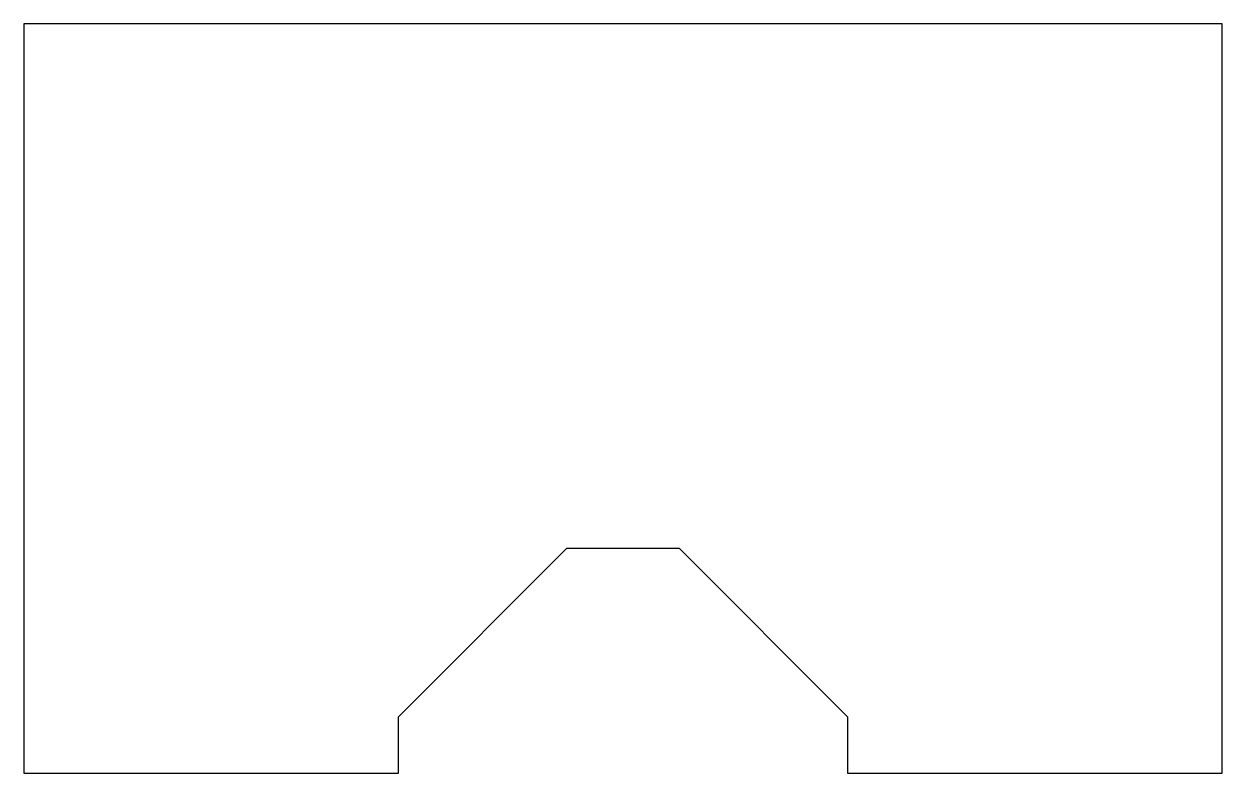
# Model space of a CAD drawing. Header units: inches. Extents: x 0 to 16, y 0 to 10.
import ezdxf

# ---------------------------------------------------------------- set-up
doc = ezdxf.new("R2010")
doc.units = ezdxf.units.IN
doc.header["$MEASUREMENT"] = 0
doc.layers.add('CUT', color=7, linetype='Continuous')

msp = doc.modelspace()

# ---------------------------------------------------------------- linework, layer by layer
at = {"layer": 'CUT'}
for p, q in [((16, 10), (0, 10)), ((0, 10), (0, 0)), ((16, 0), (16, 10)), ((5, 0.75), (7.25, 3)), ((7.25, 3), (8.75, 3)), ((8.75, 3), (11, 0.75)), ((5, 0), (5, 0.75)), ((11, 0.75), (11, 0)), ((0, 0), (5, 0)), ((11, 0), (16, 0))]:
    msp.add_line(p, q, dxfattribs=at)

doc.saveas('drawing.dxf')
